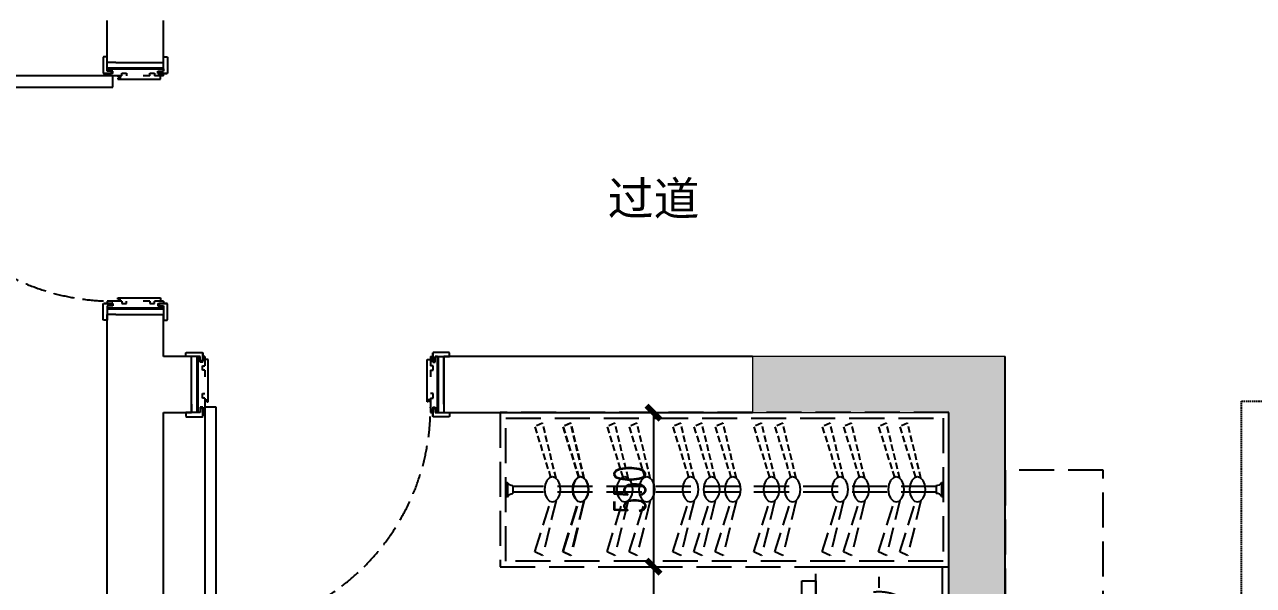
# Model space of a CAD drawing. Extents: x 184967 to 628822, y -100826 to 121332.
# Drawn here: x 335391 to 339771, y 78074 to 80076 of the extents above; entities that cross this region are included whole.
import ezdxf

# ---------------------------------------------------------------- set-up
doc = ezdxf.new("R2010")
doc.units = 0
doc.header["$MEASUREMENT"] = 0
for name, pattern in [('__DASH', [0.35, 0.25, -0.1]), ('DASH', [0.35, 0.25, -0.1]), ('DASHED2', [0.375, 0.25, -0.125])]:
    doc.linetypes.add(name, pattern=pattern)
for name, color, linetype in [('0-固定家具到顶', 55, 'Continuous'), ('0-活动家具', 55, 'Continuous'), ('KP12.00 Level 23 Keyplan$0$IFF-FURN-DETAIL', 250, 'Continuous'), ('P11-平面门套', 47, 'Continuous'), ('P11-平面门扇', 47, 'Continuous'), ('P13-文字说明', 52, 'Continuous'), ('WALL', 145, 'Continuous')]:
    doc.layers.add(name, color=color, linetype=linetype)
doc.layers.add('4#6#-col-2F~31F$0$COLU', color=7, linetype='Continuous', lineweight=0)
doc.layers.add('4#6#-col-2F~31F$0$COLU_HATCH', color=251, linetype='Continuous', lineweight=0)
doc.styles.add('尺寸标注', font='txt.shx', dxfattribs={"width": 0.6, "height": 110})
doc.styles.add('文字标注', font='')
doc.styles.get('文字标注').set_extended_font_data('SimSun')
doc.dimstyles.new('1-50', dxfattribs={"dimscale": 50, "dimtxt": 110, "dimasz": 1, "dimexe": 2, "dimexo": 2, "dimgap": 0.6, "dimtad": 1, "dimdec": 0, "dimrnd": 5, "dimtxsty": '尺寸标注', "dimblk": 'ARCHTICK', "dimcen": 2.5, "dimclrd": 251, "dimclre": 251, "dimclrt": 50, "dimadec": 0, "dimazin": 0, "dimtfac": 1, "dimtdec": 0, "dimtix": 1, "dimtmove": 2, "dimatfit": 3, "dimldrblk": 'DOT', "dimfxl": 0, "dimarcsym": 0})

# ---------------------------------------------------------------- blocks, each defined once
blk = doc.blocks.new('CTG')
at = {"color": 250, "linetype": 'DASH', "ltscale": 500}
for p, q in [((1599599.023498422, -1552240.778433566), (1599599.023498422, -1552020.182231938)), ((1599599.023498422, -1552162.066947831), (1599520.312012688, -1552240.778433566)), ((1599677.734984157, -1552240.778433566), (1599599.023498422, -1552162.066947831)), ((1599599.023498422, -1552240.778433566), (1599372.339264558, -1552240.778433566)), ((1599520.312012688, -1552240.778433566), (1599599.023498422, -1552319.489919301)), ((1599599.023498422, -1552240.778433566), (1599599.023498422, -1552460.658134645)), ((1599599.023498422, -1552319.489919301), (1599677.734984157, -1552240.778433566)), ((1599599.023498422, -1552240.778433566), (1599812.997915814, -1552240.778433566))]:
    blk.add_line(p, q, dxfattribs=at)
at = {"linetype": 'DASH', "ltscale": 500}
for points in [[(1599849.023498422, -1552465.778433566), (1599849.023498422, -1552015.778433566), (1599349.023498422, -1552015.778433566), (1599349.023498422, -1552465.778433566)], [(1599399.023498422, -1552465.778433566), (1599399.023498422, -1552515.778433566), (1599799.023498422, -1552515.778433566), (1599799.023498422, -1552465.778433566)]]:
    blk.add_lwpolyline(points, close=True, dxfattribs=at)
at = {"color": 250, "linetype": 'DASH', "ltscale": 500}
for major_axis, ratio, start_param, end_param in [((-113.3701593211881, -113.3701593211881), 0.9999999999993581, 3.141592653589664, 9.424777960769251), ((-55.65742532045987, 55.65742532045989), 0.9999999999969932, 4.71238898038482, 10.99557428756441), ((-26.4394873578456, -1.388866266762292), 0.9999999999757856, 4.701327179111829, 10.98451248629141)]:
    blk.add_ellipse((1599599.023498422, -1552240.778433566), major_axis=major_axis, ratio=ratio, start_param=start_param, end_param=end_param, dxfattribs=at)
blk = doc.blocks.new('KP12.00 Level 23 Keyplan$0$HBA-Hanger')
at = {"color": 250, "linetype": 'DASH', "ltscale": 300}
blk.add_polyline3d([(-46.9451, 30.1133, 0), (-43.7782, 19.371, 0), (-33.1952, 8.819989999999999, 0), (-18.7283, 2.44564, 0), (0, 0, 0), (18.7283, 2.44564, 0), (33.1952, 8.819989999999999, 0), (43.7782, 19.371, 0), (46.9451, 30.1133, 0), (43.7782, 40.8557, 0), (33.1952, 51.4067, 0), (18.7283, 57.78100000000001, 0), (0, 60.2267, 0), (-18.7283, 57.78100000000001, 0), (-33.1952, 51.4067, 0), (-43.7782, 40.8557, 0)], close=True, dxfattribs=at)
at = {"color": 250, "linetype": 'DASH', "ltscale": 100}
blk.add_polyline3d([(-41.9496, 43.4272, 0), (-248.539, -6.68425, 0), (-234.963, -36.2244, 0), (-45.5965, 22.9304, 0)], dxfattribs=at)
at = {"color": 250, "linetype": 'DASH', "ltscale": 300}
blk.add_polyline3d([(41.9496, 43.4272, 0), (248.539, -6.68425, 0), (234.963, -36.2244, 0), (45.5965, 22.9304, 0)], dxfattribs=at)
blk = doc.blocks.new('KP12.00 Level 23 Keyplan$0$A$C09FB1370')
at = {"layer": 'KP12.00 Level 23 Keyplan$0$IFF-FURN-DETAIL'}
for p, q in [((-25, 14), (-25, -14)), ((-25, 14), (-25, -14)), ((-6, 25), (-6, -25)), ((-6, 25), (0, 25)), ((-6, 25), (0, 25)), ((-6, 25), (-6, -25)), ((0, 25), (0, -25)), ((-6, -25), (0, -25)), ((-6, -25), (0, -25))]:
    blk.add_line(p, q, dxfattribs=at)
for centre, start, end in [((-25.0201957081445, 35.9439744050615), 270.052731042177, 330.08443460519), ((-25.0201957081445, 35.9439744050615), 270.052731042177, 330.08443460519), ((-25.0201957081445, -35.9439744055271), 29.9155653948102, 89.94726895782351), ((-25.0201957081445, -35.9439744055271), 29.9155653948102, 89.94726895782351)]:
    blk.add_arc(centre, 21.9439836986288, start, end, dxfattribs=at)
blk = doc.blocks.new('A$C2D7163AE')
at = {"layer": '0-活动家具', "color": 250, "linetype": 'DASHED2', "ltscale": 20}
for p, q in [((2647.593890584307, 2859.100352502628), (2647.593890584307, 3049.515108948657)), ((2647.593890584307, 2925.218000519755), (2581.47624256718, 2859.100352502628)), ((2713.711538601783, 2859.100352502628), (2647.593890584307, 2925.218000519755)), ((2647.593890584307, 2859.100352502628), (2462.894941678038, 2859.100352502628)), ((2581.47624256718, 2859.100352502628), (2647.593890584307, 2792.982704485501)), ((2647.593890584307, 2859.100352502628), (2647.593890584074, 2679.361841893198)), ((2647.593890584307, 2792.982704485501), (2713.711538601783, 2859.100352502628)), ((2647.593890584307, 2859.100352502628), (2832.894699951401, 2859.100352502453)), ((2647.593890584307, -20.00000001408625), (2647.593890584074, 159.7385105953435)), ((2581.47624256718, -20.00000001408625), (2647.593890584307, 46.11764800304081)), ((2647.593890584307, 46.11764800304081), (2713.711538601783, -20.00000001408625)), ((2647.593890584307, -20.00000001408625), (2462.894941678038, -20.00000001408625)), ((2647.593890584307, -86.11764803121332), (2581.47624256718, -20.00000001408625)), ((2647.593890584307, -20.00000001408625), (2647.593890584307, -210.4147564601153)), ((2713.711538601783, -20.00000001408625), (2647.593890584307, -86.11764803121332)), ((2647.593890584307, -20.00000001408625), (2832.894699951401, -20.00000001391163))]:
    blk.add_line(p, q, dxfattribs=at)
at = {"layer": '0-活动家具', "linetype": '__DASH', "ltscale": 0.4}
for p, q in [((796.5032301300671, 2935.751198939452), (797.9730546963401, 2997.057823571256)), ((1018.17810243729, 2602.796789849988), (796.5032301300671, 2935.751198939452)), ((422.7299843883375, 2716.990995996104), (367.4487577077234, 2744.130884739276)), ((613.2897806100082, 2365.756919531617), (422.7299843883375, 2716.990995996104)), ((2107.084308310878, 2487.789495013247), (2107.084308310878, 2367.789495013247))]:
    blk.add_line(p, q, dxfattribs=at)
at = {"layer": '0-活动家具', "linetype": '__DASH', "ltscale": 500}
for p, q in [((2927.084308309248, 2517.789495028759), (2137.084308318328, 2517.789495013247)), ((2957.084308309481, 2487.789495028643), (2957.084308301797, 343.0973454698978)), ((2807.084308295045, 2367.789495013858), (2107.084308310878, 2367.789495012432)), ((2107.084308310878, 2367.789495013247), (2107.084308300866, 343.0973454691411)), ((2807.084308295045, 2367.789495013858), (2807.084308309248, 313.0973454697232)), ((2107.084308305988, 1417.789495028759), (2807.084308301564, 1417.789495028759)), ((2807.084308301564, 463.0973454622726), (2107.084308301448, 463.0973454615742)), ((2927.084308309248, 313.0973454698396), (2137.084308300866, 313.0973454690247))]:
    blk.add_line(p, q, dxfattribs=at)
at = {"layer": '0-活动家具', "color": 250, "linetype": '__DASH', "ltscale": 0.4}
for p, q in [((1339.93995050306, 1445.952654637629), (1329.07393372478, 1484.032251978031)), ((1343.836463242536, 1414.876409073157), (1418.024248740054, 1286.295310188463))]:
    blk.add_line(p, q, dxfattribs=at)
at = {"layer": '0-活动家具', "linetype": '__DASH', "ltscale": 500}
for points in [[(2448.715633507352, 2659.100352502628), (2848.715633507352, 2659.100352502628), (2848.715633507352, 3059.100352502628), (2448.715633507352, 3059.100352502628)], [(919.1003573056078, 1917.786340445309), (919.1050891684135, 917.7863404547388), (1719.10508916236, 917.7894950334739), (1719.100357299554, 1917.789495024044)], [(2448.715633507352, 179.9999999859137), (2848.715633507352, 179.9999999859137), (2848.715633507352, -220.0000000140863), (2448.715633507352, -220.0000000140863)]]:
    blk.add_lwpolyline(points, close=True, dxfattribs=at)
for points in [[(563.6671572456835, 2340.817989676143), (355.413259776542, 2727.259179137673), (367.4487577077234, 2744.130884739276, -0.2985949387644205), (376.6386206494644, 2786.352308138998), (401.048959180247, 2810.315065477098), (723.8038173667155, 2999.928982380628), (756.6189384392928, 3009.585373556529, -0.232495810944241), (797.9730546963401, 2997.057823571256), (820.3061339798151, 2999.550875786397), (1064.120118117426, 2634.000734585508, -0.2747548702593355), (1055.978101432789, 2605.133641930584, -0.3441464580793868), (1049.606335871504, 2557.056936391047), (1013.592247490305, 2521.703183161968), (690.8373893036041, 2332.089266258292), (642.4231894550612, 2317.842593582114, -0.3441507900772066), (597.3255192786455, 2335.683898240968, -0.3187137799062646), (563.6671572461491, 2340.817989676609, -1.315971993876852)], [(869.1055540202651, 167.0797728148173), (869.1055540202651, -107.098814140656, 0.414213562373095), (899.1055540202651, -137.098814140656), (1739.105554020265, -137.098814140656, 0.414213562373095), (1769.105554020265, -107.098814140656), (1769.105554020265, 332.901185859344, 0.414213562373095), (1739.105554020265, 362.901185859344), (1002.071931034676, 362.901185859344)]]:
    blk.add_lwpolyline(points, format="xyb", dxfattribs=at)
at = {"layer": '0-活动家具', "color": 250, "linetype": 'DASHED2', "ltscale": 20}
for points in [[(450.046371284523, 2839.100352488542), (0, 2839.100352488542), (0, 0), (869.1055540202651, 5.820766091346741e-11)], [(2448.715633507352, 2839.100352488542), (927.3231391264126, 2839.100352488542)], [(2518.382170756115, 2655.578990071601), (2518.382170756115, 2522.481644588086)], [(899.1055540202651, 175.2929333124775), (899.1055540202651, -107.098814140656), (1739.105554020265, -107.098814140656), (1739.105554020265, 332.901185859344), (1005.486664031516, 332.901185859344)], [(2518.382170756115, 179.9999999859137), (2518.382170756115, 313.0973454694322)], [(1769.105554020265, 5.820766091346741e-11), (2448.715633507352, 5.820766091346741e-11)]]:
    blk.add_lwpolyline(points, dxfattribs=at)
blk.add_lwpolyline([(944.100455885171, 1892.786439026037), (944.1049905883847, 942.7864390352333), (1694.104990582797, 942.7893964526302), (1694.100455879117, 1892.78939644355)], close=True, dxfattribs=at)
at = {"layer": '0-活动家具', "linetype": '__DASH', "ltscale": 500}
blk.add_circle((840.8045867956243, 329.3506817791495), 164.7203467758955, dxfattribs=at)
at = {"layer": '0-活动家具', "linetype": '__DASH', "ltscale": 0.4}
for centre, start, end in [((2137.084308318328, 2487.789495018777), 90, 180), ((2927.084308309481, 2487.789495028759), 0, 90), ((2137.084308300866, 343.0973454690247), 180, 270), ((2927.084308301797, 343.0973454698396), 270, 0)]:
    blk.add_arc(centre, 30, start, end, dxfattribs=at)
at = {"layer": '0-活动家具', "color": 250, "linetype": 'DASHED2', "ltscale": 20}
for centre, radius, start, end in [((2634.851717206184, 2225.437502288609), 251.9426585014102, 132.5850014228664, 186.1295128503479), ((2410.524722401635, 2227.058314672904), 191.5987562797312, 18.91983817839875, 73.80665902619592), ((2548.582251533167, 2068.722498988907), 245.824848634006, 34.63652963620752, 87.07500255585778), ((2548.582251533167, 2068.722498988907), 245.824848634006, 34.63652963620752, 87.07500255585778), ((2719.078719449346, 2069.108450730448), 251.9426585014102, 126.5849819673328, 180.1295004969227), ((2719.078719449346, 2069.10845018999), 251.9426585014102, 126.5849819673328, 180.1295004969227), ((2496.150032385485, 2094.168940035277), 191.5987562797312, 12.91983246229632, 67.80663599212475), ((2496.150032385485, 2094.168939494877), 191.5987562797312, 12.91983246229632, 67.80663599212475), ((2623.418662496726, 2291.136066913372), 256.3764421226239, 201.1731693610542, 232.6277108938841), ((2623.418662496726, 2291.136066372972), 256.3764421226239, 201.1731693610542, 232.6277108938841), ((2577.131178136915, 2492.128167501884), 319.395731905668, 239.673870766758, 255.0319809525962), ((2577.131178136915, 2492.128166961455), 319.395731905668, 239.673870766758, 255.0319809525962), ((2450.466835916392, 2317.019790522056), 319.395731905668, 327.5154157068684, 340.1262248985942), ((2450.466835916392, 2317.019790522056), 319.395731905668, 327.5154157068684, 340.1262248985942), ((2616.900668434566, 1922.269562943547), 245.824848634006, 28.6365202136681, 81.07500107491494), ((2616.900668434566, 1922.269562943547), 245.824848634006, 28.6365202136681, 81.07500107491494), ((2653.953231561463, 2366.784943930106), 319.395731905668, 232.0792242717415, 273.9492480822491), ((2653.953231561463, 2366.784943930106), 319.395731905668, 232.0792242717415, 273.9492480822491), ((2726.466230615275, 2164.516838168871), 256.3764421226239, 187.5785084488534, 251.9976812364648), ((2726.466230615275, 2164.516837628442), 256.3764421226239, 187.5785084488534, 251.9976812364648), ((2706.209862908116, 2335.707746282977), 319.395731905668, 223.1105187706955, 264.9805520184756), ((2706.209862908116, 2335.707745742577), 319.395731905668, 223.1105187706955, 264.9805520184756), ((2564.444000284187, 2230.327918910771), 319.395731905668, 284.6615757161847, 326.5316027058973), ((2564.444000284187, 2230.327918910771), 319.395731905668, 284.6615757161847, 326.5316027058973), ((-5515.501750758965, 2233.339258607011), 8286.08698511436, 357.8610530027041, 358.2702513960201), ((2742.053870697273, 752.4754106206819), 256.3764421226239, 123.5584070102722, 187.9775797939062), ((2742.053870552336, 752.4754111413204), 256.3764421226239, 123.5584070102722, 187.9775797939062), ((2603.616095192032, 645.6237200254982), 319.395731905668, 49.02448553829679, 90.89451252863364), ((2768.449772847816, 582.1231174066488), 319.395731905668, 110.5755362238986, 152.4455694725073), ((2768.449772702996, 582.1231179272581), 319.395731905668, 110.5755362238986, 152.4455694725073), ((2571.535617524525, 956.4653125887853), 245.824848634006, 294.4810871695737, 346.9195680303708), ((2571.535617524525, 956.4653125887853), 245.824848634006, 294.4810871695737, 346.9195680303708), ((2726.441717921756, 538.1700622839562), 319.395731905668, 101.6068401626767, 143.476863969448), ((2726.441717921756, 538.1700622839562), 319.395731905668, 101.6068401626767, 143.476863969448), ((2676.738044865197, 602.8589901352243), 256.3764421226239, 142.9283773578719, 174.3829188829304), ((2676.738044720376, 602.8589906558336), 256.3764421226239, 142.9283773578719, 174.3829188829304), ((2709.350204918766, 842.4076404355583), 251.9426585014102, 195.4265877407245, 248.9711062790049), ((2709.350204773829, 842.4076409561967), 251.9426585014102, 195.4265877407245, 248.9711062790049), ((2501.30851697037, 758.4797921623103), 191.5987562797312, 307.7494522515577, 2.636255781236515), ((2501.308516825433, 758.4797926829197), 191.5987562797312, 307.7494522515577, 2.636255781236515), ((2517.063260572031, 531.540936837031), 319.395731905668, 35.42986335299387, 48.04067253445174), ((2517.063260572031, 531.540936837031), 319.395731905668, 35.42986335299387, 48.04067253445174), ((2544.995792774716, 797.0554438024701), 245.824848634006, 288.4810856884225, 340.9195586058758), ((2544.995792774716, 797.0554438024701), 245.824848634006, 288.4810856884225, 340.9195586058758), ((2686.048522765166, 396.816104529833), 319.395731905668, 120.5241072937974, 135.8822174767025), ((2686.048522620229, 396.8161050504423), 319.395731905668, 120.5241072937974, 135.8822174767025), ((2670.133144153049, 669.2170448107936), 251.9426585014102, 189.4265753928812, 242.9710868226064), ((2454.458281391999, 607.4952398807218), 191.5987562797312, 301.7494292177519, 356.6362500670558)]:
    blk.add_arc(centre, radius, start, end, dxfattribs=at)
at = {"layer": '0-活动家具', "color": 250, "linetype": '__DASH', "ltscale": 0.4}
for centre, radius, start, end in [((1841.865375973051, 1402.108544294053), 485.0341046218589, 158.8572849523004, 175.3892504444239), ((1415.469404070289, 1582.183104594413), 179.6398425200956, 192.2600147401727, 238.8236393164659), ((1113.199731097091, 1371.261433746113), 218.8552136532052, 18.98321458983263, 54.43174840367967), ((886.4135928848991, 1391.695769751415), 473.6262273591146, 6.649311493770339, 22.42784357156579), ((1566.677022377262, 1547.854035416094), 242.4123055867899, 174.4697715961018, 205.3125245065065), ((1219.457392609562, 1536.549221264257), 171.5806122298982, 324.8627500904489, 13.38465762660585), ((7727.108957201359, -1962.046962843538), 7218.166604302403, 150.831924963968, 151.8999734058057), ((1297.608901732136, 1545.195665619918), 124.976682289739, 312.2952324754737, 4.991673259845774), ((1332.894002774614, 1430.325398402085), 100, 138.7494343135929, 166.3323419604598), ((1332.894002774614, 1430.325398402085), 100, 94.57214567832779, 122.778741717274), ((1332.894002774614, 1430.325398402085), 80, 110.6204400528775, 121.4143091511915), ((1439.628997717286, 1499.218478988652), 135.0415825297526, 170.2438852250881, 209.4946422705183), ((884.3178856767481, 1345.691082199221), 460.1416865903025, 12.3863078239039, 22.80607766804327), ((1332.894002774614, 1430.325398402085), 80, 94.06786044218912, 103.0803372972722), ((1332.894002774614, 1430.325398402085), 100, 66.99371192741852, 86.2919210990091), ((1332.894002774614, 1430.325398402085), 80, 64.49543284579045, 81.16052182962724), ((1291.474394500605, 1644.972944894107), 223.3029454391763, 285.7275936799903, 322.9536189023632), ((1774.428446121165, 960.0707160235033), 631.0497443949225, 118.8940871469406, 130.8231999883163), ((1332.894002774614, 1430.325398402085), 80, 47.10884673019131, 49.44263810475608), ((1332.894002774614, 1430.325398402085), 100, 50.0014907771378, 55.59944965722024), ((1332.894002774614, 1430.325398402085), 100, 30.72069145497759, 38.60822169412866), ((1356.713048252393, 1753.948972495506), 330.4860876488836, 247.5665408571632, 263.5428752057385), ((1261.921337076463, 1386.614631245844), 72.25544664554573, 34.46639871068465, 114.158899060524), ((1332.894002774614, 1430.325398402085), 100, 170.4163623660071, 184.4150061601784), ((1332.894002774614, 1430.325398402085), 80, 143.1294776186305, 159.1723029217996), ((1343.533305610996, 1442.314800597553), 4.431062601161583, 96.07793555742816, 25.31252450650654), ((1372.392498239526, 1493.546500091499), 72.21574835705796, 248.5542848002156, 329.0813230155443), ((1232.750750292442, 1910.981493478233), 496.2571879460087, 283.4211202387959, 294.2144875756903), ((1332.894002774614, 1430.325398402085), 80, 29.59600555920025, 32.83212276425306), ((1332.894002774614, 1430.325398402085), 80, 12.63537206316007, 18.02471369993336), ((1332.894002774614, 1430.325398402085), 100, 14.56373942090224, 21.36503183069729), ((1332.894002774614, 1430.325398402085), 100, 348.8625579236703, 11.92510707347362), ((1223.21964081889, 1579.929520756617), 183.6302487459146, 254.9198336261212, 299.8756973665705), ((1285.422356784926, 1165.990206651739), 261.8984186930779, 82.0365286000038, 114.361619435257), ((1171.70688885299, 1522.528430844977), 181.8400090460495, 277.9363503565107, 323.7741209276545), ((1556.599726531771, 927.0813674142701), 549.710930964114, 116.108219639125, 130.6162873099439), ((2917.551265539951, 116.4524202357861), 2059.882957522746, 140.8834993756985, 144.8946534938282), ((1127.274200449348, 1489.942585631914), 216.157691383838, 299.0908406003085, 339.7309904599331), ((1332.894002774614, 1430.325398402085), 80, 173.0543751966135, 183.1881511204103), ((1531.0185785332, 1290.288815299078), 235.2760198589403, 148.5808085215701, 184.9992326731193), ((847.8148852962768, 1444.808909917629), 484.37645601283, 338.9151715945932, 356.341584327687), ((1817.725100556738, 1399.823895462963), 486.7244613158978, 178.3425582924462, 196.0901967528533), ((1052.74244253349, 1305.667356390943), 300.1029112713599, 352.1979507893554, 20.66327569428482), ((1673.19581879105, 1541.609439947177), 363.6996168825277, 200.9502163854509, 224.7579707507657), ((847.6844942575553, 740.7404539361014), 844.009240310641, 45.04058789604003, 54.25452393839666), ((1439.515296979691, 1595.077089511498), 198.2833840938145, 242.0472571723533, 285.0694278632955), ((1524.413932962227, 2118.146664983011), 713.2795628004129, 255.5937924915585, 267.4768424456501), ((1616.146825339529, 1658.738889354921), 364.0135518466166, 222.3527398521693, 241.7882630382134), ((1332.894002774614, 1430.325398402085), 80, 348.1596412235012, 2.423993064692412), ((1332.894002774614, 1430.325398402085), 100, 199.4986348524858, 209.7590495260576), ((1332.894002774614, 1430.325398402085), 80, 202.4248449444142, 208.8599873912275), ((1332.894002774614, 1430.325398402085), 100, 222.3261775317345, 230.9332301915149), ((1332.894002774614, 1430.325398402085), 80, 224.9755393788724, 230.4559753893722), ((1332.894002774614, 1430.325398402085), 80, 244.5751816630131, 249.5357138847905), ((1332.894002774614, 1430.325398402085), 80, 301.2424425057397, 315.0936954593923), ((1332.894002774614, 1430.325398402085), 100, 300.990679459574, 316.7002492803258), ((1332.894002774614, 1430.325398402085), 80, 322.7430963851928, 337.3548027963855), ((1332.894002774614, 1430.325398402085), 100, 321.9442250923853, 340.6393647404278), ((1332.894002774614, 1430.325398402085), 100, 241.5473509726626, 250.9114141350073), ((1332.894002774614, 1430.325398402085), 100, 261.8470556596013, 271.7690570623745), ((1332.894002774614, 1430.325398402085), 80, 262.9018350647172, 270.451103610423), ((1332.894002774614, 1430.325398402085), 80, 281.7935982104519, 290.4216461868724), ((1332.894002774614, 1430.325398402085), 100, 280.8270592251908, 292.8444240139368)]:
    blk.add_arc(centre, radius, start, end, dxfattribs=at)
at = {"layer": '0-活动家具', "color": 250, "linetype": 'DASHED2', "ltscale": 20}
for major_axis, ratio, start_param, end_param in [((-95.23093382979869, 95.23093382979734), 0.9999999999993581, 3.141592653589664, 9.424777960769251), ((46.75223726918598, 46.75223726918663), 0.9999999999969931, 4.71238898038482, 10.99557428756441), ((-1.166647664080482, 22.20916938059026), 0.9999999999757857, 4.701327179111829, 10.98451248629141)]:
    blk.add_ellipse((2647.593890584307, 2859.100352502628), major_axis=major_axis, ratio=ratio, start_param=start_param, end_param=end_param, dxfattribs=at)
at = {"layer": '0-活动家具', "linetype": '__DASH', "ltscale": 0.4}
for centre, major_axis, ratio, start_param, end_param in [((983.5983598523308, 2187.386622743506), (-411.1770556908688, 652.6772216350236), 0.9999999999483791, -0.3171925470317278, 0.2518842270868102), ((1035.688797452021, 2626.438059244796), (20.80305329908569, 20.80305329908569), 0.9999999999919926, 3.28947907621341, 4.687988377811992)]:
    blk.add_ellipse(centre, major_axis=major_axis, ratio=ratio, start_param=start_param, end_param=end_param, dxfattribs=at)
at = {"layer": '0-活动家具', "color": 250, "linetype": '__DASH', "ltscale": 0.4}
blk.add_ellipse((983.5983598523308, 2187.386622743506), major_axis=(-390.777403347057, 619.6913282075748), ratio=0.9999999999478991, start_param=-0.3371260802890068, end_param=0.270738255446773, dxfattribs=at)
at = {"layer": '0-活动家具', "linetype": '__DASH', "ltscale": 0.4, "extrusion": (0, 0, -1)}
blk.add_ellipse((584.1144578905078, 2361.97081370317), major_axis=(6.436795385090115, 28.70717418779122), ratio=0.9999999139077421, start_param=1.221172401592777, end_param=2.455315391404639, dxfattribs=at)
at = {"layer": '0-活动家具', "color": 250, "linetype": 'DASHED2', "ltscale": 20, "extrusion": (0, 0, -1)}
for major_axis, ratio, start_param, end_param in [((-95.23093382979869, -95.23093382979734), 0.9999999999993581, 3.141592653589664, 9.424777960769251), ((-1.166647664080482, -22.20916938059026), 0.9999999999757857, 4.701327179111829, 10.98451248629141)]:
    blk.add_ellipse((2647.593890584307, -20.00000001408625), major_axis=major_axis, ratio=ratio, start_param=start_param, end_param=end_param, dxfattribs=at)
at = {"layer": '0-活动家具', "color": 250, "linetype": 'DASHED2', "ltscale": 20, "extrusion": (0, 0, -0.9999999999999998)}
blk.add_ellipse((2647.593890584307, -20.00000001408625), major_axis=(46.75223726918598, -46.75223726918663), ratio=0.9999999999969931, start_param=4.71238898038482, end_param=10.99557428756441, dxfattribs=at)
at = {"layer": '0-活动家具', "color": 250, "linetype": '__DASH', "ltscale": 0.4}
for points in [[(1354.525365856476, 1437.222897788364), (1327.711061097682, 1417.395020936994), (1341.310869095032, 1442.6524150357), (1323.070153872133, 1433.713397433603)], [(1344.722011377686, 1418.842102088209), (1333.164230965311, 1411.427234605595), (1339.552376547945, 1424.01173691795), (1327.99459613557, 1416.596869435365)]]:
    blk.add_solid(points, dxfattribs=at)
blk = doc.blocks.new('*U792')
at = {"color": 251}
for p, q in [((20.0805182491531, 124.9999979953245), (20.08051813065799, -25.00000200473288)), ((920.0805166237624, 124.9999979953245), (920.080516920055, -25.00000200473288))]:
    blk.add_line(p, q, dxfattribs=at)
at = {"layer": 'P11-平面门套', "ltscale": 200}
for p, q in [((-9.0082539828e-06, 168.3999979953478), (1.599990991722734, 169.9999979953245)), ((-9.0082539828e-06, 154.9999979953245), (-9.0082539828e-06, 168.3999979953478)), ((50.9999909916296, 154.9999979953245), (-9.0082539828e-06, 154.9999979953245)), ((1.599990991722734, 169.9999979953245), (58.39999099176929, 169.9999979953245)), ((39.99999099174603, 154.9999979953245), (39.99999108064482, -45.00000200467466)), ((42.99999108064478, -45.00000200467466), (42.999990991746, 154.9999979953245)), ((42.999990991746, 154.9999979953245), (42.99999108064478, -45.00000200467466)), ((50.99999099151318, 134.9999979953245), (50.9999909916296, 154.9999979953245)), ((51.99999099151319, 139.9999979953245), (50.99999099151318, 140.9999979953245)), ((59.99999099151319, 134.9999979953245), (50.99999099151318, 134.9999979953245)), ((59.999990991746, 139.9999979953245), (51.99999099151319, 139.9999979953245)), ((58.39999099176929, 169.9999979953245), (59.999990991746, 168.3999979953478)), ((59.999990991746, 168.3999979953478), (59.999990991746, 139.9999979953245)), ((59.99999099128036, 134.9999979953245), (59.99999099128036, 166.9552061756803)), ((67.99999099174603, 154.9999979953245), (59.999990991746, 154.9999979953245)), ((67.99999099180422, 102.7828360671374), (67.99999099180422, 154.9999979953245)), ((872.1610438811695, 154.9999979953245), (880.1610438811695, 154.9999979953245)), ((872.161043881111, 102.7828360671374), (872.161043881111, 154.9999979953245)), ((881.7610438811462, 169.9999979953245), (880.1610438811695, 168.3999979953478)), ((880.1610438811695, 168.3999979953478), (880.1610438811695, 139.9999979953245)), ((880.1610438816349, 134.9999979953245), (880.1610438816349, 166.9552061756803)), ((880.1610438811695, 139.9999979953245), (888.1610438814023, 139.9999979953245)), ((880.1610438814023, 134.9999979953245), (889.1610438814023, 134.9999979953245)), ((938.5610438811927, 169.9999979953245), (881.7610438811462, 169.9999979953245)), ((888.1610438814023, 139.9999979953245), (889.1610438814023, 140.9999979953245)), ((889.1610438814023, 134.9999979953245), (889.1610438812859, 154.9999979953245)), ((889.1610438812859, 154.9999979953245), (940.161043881169, 154.9999979953245)), ((897.1610439700681, -45.00000200467466), (897.1610438811695, 154.9999979953245)), ((897.1610438811695, 154.9999979953245), (897.1610439700681, -45.00000200467466)), ((900.1610438811695, 154.9999979953245), (900.1610439700681, -45.00000200467466)), ((940.161043881169, 168.3999979953478), (938.5610438811927, 169.9999979953245)), ((940.161043881169, 154.9999979953245), (940.161043881169, 168.3999979953478)), ((58.99999099180422, 102.7828360671374), (58.99999099180422, 86.78283606713741)), ((67.99999099180422, 102.7828360671374), (58.99999099180422, 102.7828360671374)), ((67.99999099180422, 116.9999979953245), (72.08458863462873, 116.9999979952663)), ((72.08458863457054, 109.2799979950614), (72.08458863462873, 116.9999979952663)), ((72.08458863457054, 109.2799979950614), (75.9153933489797, 109.2799979950614)), ((75.9153933489797, 109.2799979950614), (75.9153933490379, 116.9999979952663)), ((75.9153933490379, 116.9999979952663), (79.99999099180422, 116.9999979953245)), ((79.99999099180422, 116.9999979953245), (79.99999108070301, -35.00000200467465)), ((860.1610438811113, 116.9999979953245), (860.1610439700099, -35.00000200467465)), ((864.2456415238776, 116.9999979952663), (860.1610438811113, 116.9999979953245)), ((864.2456415239355, 109.2799979950614), (864.2456415238776, 116.9999979952663)), ((868.0764462383449, 109.2799979950614), (864.2456415239355, 109.2799979950614)), ((872.161043881111, 116.9999979953245), (868.0764462382867, 116.9999979952663)), ((868.0764462383449, 109.2799979950614), (868.0764462382867, 116.9999979952663)), ((872.161043881111, 102.7828360671374), (881.161043881111, 102.7828360671374)), ((881.161043881111, 102.7828360671374), (881.161043881111, 86.78283606713741)), ((58.99999099180422, 86.78283606713741), (67.99999099180422, 86.78283606713741)), ((881.161043881111, 86.78283606713741), (872.161043881111, 86.78283606713741)), ((67.99999108070301, 3.398300627825741), (58.99999108070301, 3.398300627825741)), ((58.99999108070301, 3.398300627825741), (58.99999108070301, -12.60169937217423)), ((67.99999108070301, 3.398300627825741), (67.99999108070301, 26.78283606713823)), ((872.1610439700099, 3.398300627825741), (872.1610439700099, 26.78283606713823)), ((872.1610439700099, 3.398300627825741), (881.1610439700099, 3.398300627825741)), ((881.1610439700099, 3.398300627825741), (881.1610439700099, -12.60169937217423)), ((59.99999108041197, -25.00000200467465), (50.99999108041197, -25.00000200467465)), ((50.99999108041197, -25.00000200467465), (50.99999108052839, -45.00000200467466)), ((51.99999108041197, -30.00000200467465), (50.99999108041197, -31.00000200467465)), ((59.99999108064478, -30.00000200467465), (51.99999108041197, -30.00000200467465)), ((58.99999108070301, -12.60169937217423), (67.99999108070301, -12.60169937217423)), ((59.99999108017914, -25.00000200467465), (59.99999108012094, -58.40000200469795)), ((59.99999108064478, -58.00000200467466), (59.99999108064478, -30.00000200467465)), ((67.99999108070301, -45.00000200467466), (67.99999108070301, -12.60169937217423)), ((79.99999108070301, -35.00000200467465), (67.99999108070301, -35.00000200467465)), ((860.1610439700099, -35.00000200467465), (872.1610439700099, -35.00000200467465)), ((872.1610439700099, -45.00000200467466), (872.1610439700099, -12.60169937217423)), ((881.1610439700099, -12.60169937217423), (872.1610439700099, -12.60169937217423)), ((880.1610439705338, -25.00000200467465), (880.1610439705918, -58.40000200469795)), ((880.161043970301, -25.00000200467465), (889.161043970301, -25.00000200467465)), ((880.1610439700681, -30.00000200467465), (888.161043970301, -30.00000200467465)), ((880.1610439700681, -58.00000200467466), (880.1610439700681, -30.00000200467465)), ((888.161043970301, -30.00000200467465), (889.161043970301, -31.00000200467465)), ((889.161043970301, -25.00000200467465), (889.1610439701846, -45.00000200467466)), ((50.99999108052839, -45.00000200467466), (-8.91935519580153e-06, -45.00000200467466)), ((-8.91935519580153e-06, -45.00000200467466), (-8.91935519580153e-06, -58.40000200469795)), ((-8.91935519580153e-06, -58.40000200469795), (1.599991080621521, -60.00000200467466)), ((1.599991080621521, -60.00000200467466), (58.399991080086, -60.00000200467466)), ((42.99999108064478, -45.00000200467466), (50.99999108064482, -45.00000200467466)), ((58.399991080086, -60.00000200467466), (59.99999108012094, -58.40000200469795)), ((67.99999108070301, -45.00000200467466), (59.999991080703, -45.00000200467466)), ((872.1610439700099, -45.00000200467466), (880.1610439700099, -45.00000200467466)), ((881.7610439706269, -60.00000200467466), (880.1610439705918, -58.40000200469795)), ((938.5610439700914, -60.00000200467466), (881.7610439706269, -60.00000200467466)), ((889.1610439701846, -45.00000200467466), (940.1610439700679, -45.00000200467466)), ((897.1610439700681, -45.00000200467466), (889.1610439700681, -45.00000200467466)), ((940.1610439700679, -58.40000200469795), (938.5610439700914, -60.00000200467466)), ((940.1610439700679, -45.00000200467466), (940.1610439700679, -58.40000200469795))]:
    blk.add_line(p, q, dxfattribs=at)
at = {"layer": 'P11-平面门套'}
for p, q in [((20.08051824921858, 124.9999979952954), (20.08051824921858, 154.9999979953827)), ((920.0805166237258, 124.9999979952954), (920.0805166237258, 154.9999979953247)), ((20.08051813065799, -25.00000200473288), (20.08051813065799, -45.00000200467466)), ((920.080516920055, -25.00000200473288), (920.080516920055, -45.00000200467466))]:
    blk.add_line(p, q, dxfattribs=at)
blk = doc.blocks.new('A$C087C765B')
blk.add_lwpolyline([(764.1607779139304, 0.0004472729051485658), (804.1607779139304, 0.0004472733708098531), (804.1607779032202, 804.1615018498851), (764.1607779032202, 804.1615018498851)], close=True)
at = {"color": 250, "linetype": 'DASH', "ltscale": 300}
blk.add_arc((804.1607779139304, 0.0004472733708098531), 804.1610545765143, 90.00000000083378, 180, dxfattribs=at)
blk = doc.blocks.new('_ArchTick')
at = {"color": 0, "linetype": 'ByBlock', "const_width": 0.4}
blk.add_lwpolyline([(-0.5, -0.5), (0.5, 0.5)], dxfattribs=at)
blk = doc.blocks.new('*D1765')
at = {"layer": 'Defpoints', "color": 0, "linetype": 'ByBlock', "transparency": 16777216}
for p in [(337435.998362257, 78690.63706454079), (337435.9980624219, 78140.63706454105), (337632.9533532799, 78140.63706454105)]:
    blk.add_point(p, dxfattribs=at)
at = {"layer": 'WALL', "color": 251, "lineweight": -2, "transparency": 16777216}
for p, q in [((337535.998362257, 78690.63706454079), (337732.9533532799, 78690.63706454079)), ((337632.9533532799, 78690.63706454079), (337632.9533532799, 78140.63706454105)), ((337535.9980624219, 78140.63706454105), (337732.9533532799, 78140.63706454105))]:
    blk.add_line(p, q, dxfattribs=at)
at = {"layer": 'WALL', "color": 251, "linetype": 'ByBlock', "lineweight": -2, "transparency": 16777216, "xscale": 50, "yscale": 50, "zscale": 50}
for p, rotation in [((337632.9533532799, 78690.63706454079), 90), ((337632.9533532799, 78140.63706454105), 270)]:
    blk.add_blockref('_ArchTick', p, dxfattribs=dict(at, rotation=rotation))
at = {"layer": 'WALL', "color": 50, "linetype": 'ByBlock', "transparency": 16777216, "insert": (337547.9533532799, 78415.63706454098), "char_height": 110, "attachment_point": 5, "rotation": 90, "style": '尺寸标注'}
blk.add_mtext('550', dxfattribs=at)
blk = doc.blocks.new('_Dot')
at = {"color": 0, "linetype": 'ByBlock', "lineweight": -2}
blk.add_line((-0.5, 0), (-1, 0), dxfattribs=at)
at = {"color": 0, "linetype": 'ByBlock', "const_width": 0.5}
blk.add_lwpolyline([(-0.25, 0, 1), (0.25, 0, 1)], format="xyb", close=True, dxfattribs=at)
blk = doc.blocks.new('*D1766')
at = {"layer": 'Defpoints', "color": 0, "linetype": 'ByBlock', "transparency": 16777216}
for p in [(337435.9980624219, 78140.63706454105), (337568.7938842413, 77640.63723942649), (337632.9533532799, 77640.63723942649)]:
    blk.add_point(p, dxfattribs=at)
at = {"layer": 'WALL', "color": 251, "lineweight": -2, "transparency": 16777216}
for p, q in [((337535.9980624219, 78140.63706454105), (337732.9533532799, 78140.63706454105)), ((337632.9533532799, 78140.63706454105), (337632.9533532799, 77640.63723942649)), ((337632.9533532799, 77640.63723942649), (337732.9533532799, 77640.63723942649))]:
    blk.add_line(p, q, dxfattribs=at)
at = {"layer": 'WALL', "color": 251, "linetype": 'ByBlock', "lineweight": -2, "transparency": 16777216, "xscale": 50, "yscale": 50, "zscale": 50}
for p, rotation in [((337632.9533532799, 78140.63706454105), 90), ((337632.9533532799, 77640.63723942649), 270)]:
    blk.add_blockref('_ArchTick', p, dxfattribs=dict(at, rotation=rotation))
at = {"layer": 'WALL', "color": 50, "linetype": 'ByBlock', "transparency": 16777216, "insert": (337547.9533532799, 77890.63715198383), "char_height": 110, "attachment_point": 5, "rotation": 90, "style": '尺寸标注'}
blk.add_mtext('500', dxfattribs=at)

msp = doc.modelspace()

# ---------------------------------------------------------------- hatches: boundary and pattern name
at = {"layer": '4#6#-col-2F~31F$0$COLU_HATCH'}
msp.add_hatch(color=252, dxfattribs=at).paths.add_polyline_path([(338885.9983175928, 78890.63723922812), (337985.9983175574, 78890.63723922812), (337985.9983175574, 78690.63723922812), (338685.99831758, 78690.63723922835), (338685.998421537, 75490.63723939343), (338185.9984215375, 75490.6372394223), (338185.9983174277, 75190.6372392826), (339285.9983176149, 75190.63723927957), (339285.9984217437, 75490.63723940786), (338885.9984215514, 75490.63723940786)])

# ---------------------------------------------------------------- linework, layer by layer
at = {"layer": '0-活动家具', "color": 250, "linetype": '__DASH', "ltscale": 500}
for p, q in [((338640.99831758, 78426.67911307739), (337130.9984218205, 78426.63723944443)), ((338640.99831758, 78406.67911307739), (337130.9984218205, 78406.63723944443))]:
    msp.add_line(p, q, dxfattribs=at)
at = {"layer": '0-活动家具', "linetype": '__DASH', "ltscale": 500}
for points in [[(338685.99831758, 78690.6364398845), (337085.9984218203, 78690.63723944452), (337085.9984218203, 78140.63723944464), (338685.99831758, 78140.63643988462)], [(338885.998421802, 76180.3077603965), (339235.998421802, 76180.3077603965), (339235.9984218022, 78484.8298991617), (338885.9984218022, 78484.8298991617)]]:
    msp.add_lwpolyline(points, close=True, dxfattribs=at)
at = {"layer": '0-活动家具', "color": 250, "linetype": '__DASH', "ltscale": 500}
msp.add_lwpolyline([(337105.9984218205, 78670.63723944472), (338665.99831758, 78670.6364398847), (338665.99831758, 78160.63643988462), (337105.9984218205, 78160.63723944464)], close=True, dxfattribs=at)
at = {"layer": '4#6#-col-2F~31F$0$COLU', "color": 6}
msp.add_lwpolyline([(338885.9983175928, 78890.63723922812), (337985.9983175574, 78890.63723922812), (337985.9983175574, 78690.63723922812), (338685.99831758, 78690.63723922835), (338685.998421537, 75490.63723939343), (338185.9984215375, 75490.6372394223), (338185.9983174277, 75190.6372392826), (339285.9983176149, 75190.63723927957), (339285.9984217437, 75490.63723940786), (338885.9984215514, 75490.63723940786), (338885.9983175928, 78890.63723922812)], dxfattribs=at)
at = {"layer": 'WALL'}
for p, q in [((335685.9984218022, 79940.63723944445), (335685.9984218022, 80090.6372394909)), ((335885.9984218022, 79940.63723944484), (335885.9984218022, 80090.63723949129)), ((335685.9984218022, 75390.63723944462), (335685.9984218022, 79040.63723944445)), ((335885.9984218021, 78890.63723944468), (335885.9984218021, 79040.63723944484)), ((335985.9984218203, 78890.63723944468), (335885.9984218022, 78890.63723944468)), ((335985.9984218203, 78690.63723944462), (335985.9984218203, 78890.63723944468)), ((337985.9983175574, 78890.63723944464), (336885.9984218203, 78890.63723944462)), ((336885.9984218203, 78890.63723944462), (336885.9984218203, 78690.63723944462)), ((338885.9984218022, 75390.63723944462), (338885.9984218022, 78890.63723944462)), ((335885.9984218022, 78690.63723944462), (335985.9984218203, 78690.63723944462)), ((335885.9984218022, 75390.63723944462), (335885.9984218021, 78690.63723944462)), ((336885.9984218203, 78690.63723944462), (337985.9983175574, 78690.63723944464)), ((338685.9984218022, 75390.63723944462), (338685.9984218022, 78690.63723944462))]:
    msp.add_line(p, q, dxfattribs=at)
for points in [[(335785.9984218022, 79940.63723944445), (335885.9984218022, 79940.63723944484)], [(335785.9984218022, 79040.63723944445), (335885.9984218021, 79040.63723944484)]]:
    msp.add_lwpolyline(points, dxfattribs=at)

# ---------------------------------------------------------------- block references
at = {"layer": '0-固定家具到顶', "color": 250, "xscale": -1}
msp.add_blockref('KP12.00 Level 23 Keyplan$0$A$C09FB1370', (337105.9984218205, 78415.63723944467), dxfattribs=at)
at = {"layer": '0-固定家具到顶', "color": 250, "extrusion": (0, 0, -1), "xscale": -1, "zscale": -1}
msp.add_blockref('KP12.00 Level 23 Keyplan$0$A$C09FB1370', (-338665.99831758, 78416.59195953647), dxfattribs=at)
at = {"layer": '0-活动家具', "linetype": '__DASH', "ltscale": 0.4, "xscale": -1}
for name, p, rotation in [('A$C2D7163AE', (339728.9141134965, 78731.2054972712), 180), ('CTG', (1890677.713989652, -1521708.386258996), 270)]:
    msp.add_blockref(name, p, dxfattribs=dict(at, rotation=rotation))
at = {"layer": '0-活动家具', "color": 250, "linetype": '__DASH', "ltscale": 500, "extrusion": (0, 0, -1), "xscale": -0.950000000186924, "yscale": 0.950000000186924, "zscale": -0.950000000186924, "rotation": 89.99993133544916}
for p in [(-337244.1689464191, 78416.78177304698), (-337343.6729302972, 78416.78177304698), (-337345.1349125977, 78416.78177304698), (-337501.6793069361, 78416.78177304698), (-337580.2173246356, 78416.78177304698), (-337736.1601151364, 78416.78177304698), (-337811.6314443356, 78416.78177304791), (-337887.1027734379, 78416.78177304791), (-338024.5979117366, 78416.78177304791), (-338100.0692408389, 78416.78177304791), (-338269.179089819, 78416.78177304791), (-338344.6504189213, 78416.78177304791), (-338469.6736928135, 78416.78177304791), (-338545.1450219158, 78416.78177304791)]:
    msp.add_blockref('KP12.00 Level 23 Keyplan$0$HBA-Hanger', p, dxfattribs=at)
at = {"layer": 'P11-平面门套'}
for p, rotation in [((335840.9984197975, 79020.55672119523), 89.99999999999999), ((336906.0789385823, 78845.63723743995), 180)]:
    msp.add_blockref('*U792', p, dxfattribs=dict(at, rotation=rotation))
at = {"layer": 'P11-平面门扇'}
for p, rotation in [((335705.9988691148, 79088.55698710319), 89.99999999999999), ((336838.0786726744, 78710.63768675723), 180)]:
    msp.add_blockref('A$C087C765B', p, dxfattribs=dict(at, rotation=rotation))

# ---------------------------------------------------------------- texts
at = {"layer": 'P13-文字说明', "color": 52, "style": '文字标注'}
msp.add_text('过道', height=119.9976000479991, dxfattribs=at).set_placement((337469.41036966, 79394.65052711166, 1.59961656e-08))

# ---------------------------------------------------------------- dimensions: what is measured, and where the dimension line sits
at = {"layer": 'WALL', "color": 1, "linetype": 'ByBlock'}
for base, p1, p2, picture, middle in [((337632.9533532799, 78140.63706454105), (337435.998362257, 78690.63706454079), (337435.9980624219, 78140.63706454105), '*D1765', (337547.9533532799, 78415.63706454098)), ((337632.9533532799, 77640.63723942649), (337435.9980624219, 78140.63706454105), (337568.7938842413, 77640.63723942649), '*D1766', (337547.9533532799, 77890.63715198383))]:
    dim = msp.add_linear_dim(base=base, p1=p1, p2=p2, angle=90, dimstyle='1-50', override={"dimfxl": 5.5, "dimfxlon": 1}, dxfattribs=at)
    dim.commit()
    dim.dimension.update_dxf_attribs({"geometry": picture, "text_midpoint": middle})

doc.saveas('drawing.dxf')
